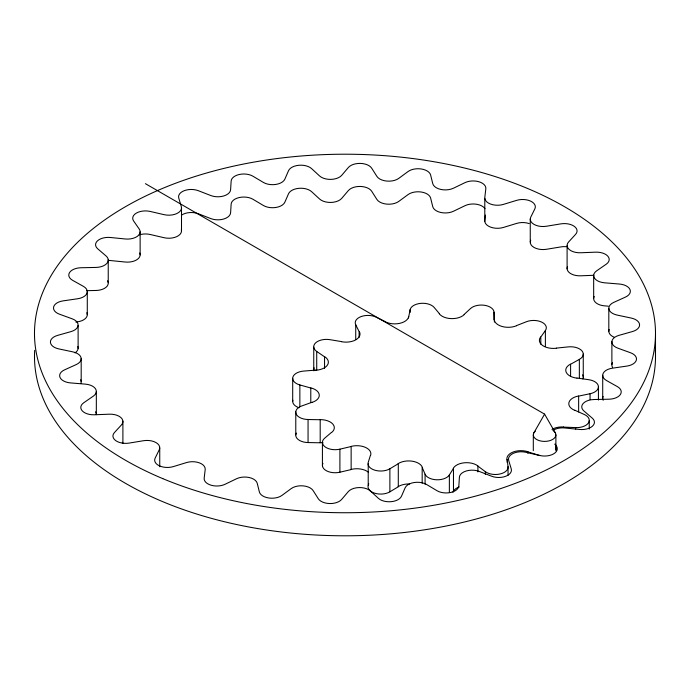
<?xml version="1.0" encoding="UTF-8"?>
<svg xmlns="http://www.w3.org/2000/svg" width="690" height="690" viewBox="0 0 690 690"><rect width="100%" height="100%" fill="white"/><g stroke="black" fill="none" stroke-linecap="round" stroke-linejoin="round"><path stroke-width="1.03" d="M485.441 215.064L484.803 220.472A12.696 7.331 0 0 0 490.555 227.122A12.696 7.331 0 0 0 503.415 227.45L516.698 223.388A12.705 7.331 0 0 1 529.17 223.586M439.444 313.717L434.148 307.412A12.705 7.331 0 0 0 420.736 303.367A12.705 7.331 0 0 0 410.136 309.612L408.48 317.995M370.358 455.504L368.219 462.404A12.705 7.331 0 0 0 374.955 470.235A12.705 7.331 0 0 0 389.885 468.777L398.294 463.723L398.294 486.769L389.885 491.823A12.705 7.331 0 0 1 374.955 493.281A12.705 7.331 0 0 1 368.219 485.45L368.219 463.844M368.219 485.45L368.753 483.725M533.836 432.906L544.6 414.138L145.4 183.669M449.363 492.246L449.363 474.962L453.477 468.363L453.477 491.418L452.968 492.237M516.448 325.637L526.487 321.704A12.705 7.331 0 0 1 541.616 322.066A12.705 7.331 0 0 1 545.385 330.536L540.805 337.022L540.805 344.224M464.137 314.468L470.537 308.516A12.705 7.331 0 0 1 484.613 305.299A12.705 7.331 0 0 1 494.023 312.147L494.411 322.032M331.416 432.457L324.602 438.254A12.705 7.331 0 0 0 325.24 446.991A12.705 7.331 0 0 0 339.903 449.164L351.141 446.525L351.141 469.571L339.903 472.21A12.705 7.331 0 0 1 326.603 470.865A12.705 7.331 0 0 1 322.929 463.361M556.364 348.114L568.31 346.88A12.705 7.331 0 0 1 581.868 350.77A12.705 7.331 0 0 1 579.35 359.387L570.596 364.242L570.596 375.765M312.078 402.253L301.772 405.953A12.705 7.331 0 0 0 296.2 414.086A12.705 7.331 0 0 0 308.059 419.511L320.195 419.744L320.195 442.79L308.059 442.557A12.705 7.331 0 0 1 296.312 433.104M576.995 378.034L588.786 379.707A12.705 7.331 0 0 1 598.428 386.443A12.705 7.331 0 0 1 590.053 393.731L578.643 396.103L578.643 411.956M75.857 322.066L77.685 321.799A12.696 7.331 0 0 0 86.828 312.743M315.684 370.125L303.66 371.082A12.705 7.331 0 0 0 292.853 377.197A12.705 7.331 0 0 0 299.857 384.951L310.785 388.004L310.785 402.408M593.771 275.293L580.652 275.81A12.696 7.331 0 0 1 567.413 266.849M86.638 290.671L96.031 290.473A12.696 7.331 0 0 0 107.571 280.77M563.54 427.101L575.641 427.61A12.705 7.331 0 0 0 588.423 422.927A12.705 7.331 0 0 0 584.352 414.509L574.77 410.205M608.287 306.162L604.569 305.86A12.696 7.331 0 0 1 594.228 296.433M341.619 341.619L329.967 339.67A12.705 7.331 0 0 0 315.779 342.723A12.705 7.331 0 0 0 316.719 351.443L316.719 370.168M539.865 455.521L525.918 452.286A12.696 7.331 0 0 0 513.188 453.39A12.696 7.331 0 0 0 508.668 460.342L511.247 468.898A12.705 7.331 0 0 1 505.658 476.307A12.705 7.331 0 0 1 491.651 476.238L479.179 471.399A12.696 7.331 0 0 0 466.328 470.959A12.696 7.331 0 0 0 459.402 477.221L458.85 485.889A12.705 7.331 0 0 1 450.708 492.47A12.705 7.331 0 0 1 437.037 490.728L426.575 484.492A12.696 7.331 0 0 0 414.173 482.517A12.696 7.331 0 0 0 405.142 487.813L401.477 496.231A12.705 7.331 0 0 1 391.144 501.682A12.705 7.331 0 0 1 378.396 498.335L370.409 490.987A12.696 7.331 0 0 0 358.99 487.563A12.696 7.331 0 0 0 348.252 491.659L341.636 499.448A12.705 7.331 0 0 1 329.561 503.545A12.705 7.331 0 0 1 318.297 498.741L313.131 490.599A12.696 7.331 0 0 0 303.195 485.872A12.696 7.331 0 0 0 291.214 488.589L281.934 495.42A12.705 7.331 0 0 1 268.652 497.973A12.705 7.331 0 0 1 259.371 491.927L257.249 483.336A12.696 7.331 0 0 0 249.228 477.523A12.696 7.331 0 0 0 236.532 478.748L225 484.311A12.705 7.331 0 0 1 211.088 485.217A12.705 7.331 0 0 1 204.18 478.187L205.197 469.528A12.696 7.331 0 0 0 199.445 462.878A12.696 7.331 0 0 0 186.585 462.55L173.302 466.613A12.705 7.331 0 0 1 159.364 465.828A12.705 7.331 0 0 1 155.147 458.117L159.261 449.777A12.696 7.331 0 0 0 156.026 442.583A12.696 7.331 0 0 0 143.563 440.712L129.108 443.092A12.705 7.331 0 0 1 115.765 440.651A12.705 7.331 0 0 1 114.402 432.604L121.44 424.937A12.696 7.331 0 0 0 120.862 417.51A12.696 7.331 0 0 0 109.348 414.19L94.358 414.776A12.705 7.331 0 0 1 82.179 410.791A12.705 7.331 0 0 1 83.749 402.762L93.383 396.103A12.696 7.331 0 0 0 95.496 388.772A12.696 7.331 0 0 0 85.431 384.14L70.552 382.916A12.705 7.331 0 0 1 60.073 377.551A12.705 7.331 0 0 1 64.506 369.883L76.331 364.527A12.696 7.331 0 0 0 81.04 357.61A12.696 7.331 0 0 0 72.864 351.874L58.745 348.89A12.705 7.331 0 0 1 50.43 342.387A12.705 7.331 0 0 1 57.52 335.418L71.018 331.597A12.696 7.331 0 0 0 78.117 325.404A12.696 7.331 0 0 0 72.183 318.806L59.452 314.192A12.705 7.331 0 0 1 53.656 306.834A12.705 7.331 0 0 1 63.109 300.866L77.685 298.753A12.696 7.331 0 0 0 86.854 293.543A12.696 7.331 0 0 0 83.43 286.376L72.631 280.338A12.705 7.331 0 0 1 69.621 272.447A12.705 7.331 0 0 1 81.006 267.746L96.031 267.427A12.696 7.331 0 0 0 106.872 263.425A12.696 7.331 0 0 0 106.105 256.007L97.721 248.805A12.705 7.331 0 0 1 97.609 240.724A12.705 7.331 0 0 1 110.443 237.489L125.252 238.982A12.696 7.331 0 0 0 137.301 236.377A12.696 7.331 0 0 0 139.216 229.028L133.618 220.972A12.705 7.331 0 0 1 136.422 213.055A12.705 7.331 0 0 1 150.135 211.433L164.082 214.668A12.696 7.331 0 0 0 176.812 213.564A12.696 7.331 0 0 0 181.332 206.603L178.753 198.056A12.705 7.331 0 0 1 184.342 190.647A12.705 7.331 0 0 1 198.349 190.707L210.821 195.546A12.696 7.331 0 0 0 223.672 195.995A12.696 7.331 0 0 0 230.598 189.733L231.15 181.065A12.705 7.331 0 0 1 239.292 174.484A12.705 7.331 0 0 1 252.963 176.226L263.425 182.453A12.696 7.331 0 0 0 275.828 184.437A12.696 7.331 0 0 0 284.858 179.141L288.524 170.723A12.705 7.331 0 0 1 298.856 165.272A12.705 7.331 0 0 1 311.604 168.619L319.591 175.967A12.696 7.331 0 0 0 331.01 179.391A12.696 7.331 0 0 0 341.748 175.295L348.364 167.506A12.705 7.331 0 0 1 360.439 163.409A12.705 7.331 0 0 1 371.703 168.213L376.869 176.355A12.696 7.331 0 0 0 386.805 181.082A12.696 7.331 0 0 0 398.786 178.365L408.066 171.534A12.705 7.331 0 0 1 421.349 168.981A12.705 7.331 0 0 1 430.629 175.027L432.751 183.618A12.696 7.331 0 0 0 440.772 189.431A12.696 7.331 0 0 0 453.468 188.206L465 182.643A12.705 7.331 0 0 1 478.912 181.737A12.705 7.331 0 0 1 485.82 188.767L484.803 197.426A12.696 7.331 0 0 0 490.555 204.067A12.696 7.331 0 0 0 503.415 204.404L516.698 200.342A12.705 7.331 0 0 1 530.636 201.126A12.705 7.331 0 0 1 534.854 208.837L530.739 217.178A12.696 7.331 0 0 0 533.974 224.371A12.696 7.331 0 0 0 546.437 226.242L560.892 223.862A12.705 7.331 0 0 1 574.235 226.303A12.705 7.331 0 0 1 575.598 234.35L568.56 242.018A12.696 7.331 0 0 0 569.138 249.444A12.696 7.331 0 0 0 580.652 252.764L595.643 252.169A12.705 7.331 0 0 1 607.821 256.163A12.705 7.331 0 0 1 606.251 264.192L596.617 270.851A12.696 7.331 0 0 0 594.504 278.182A12.696 7.331 0 0 0 604.569 282.814L619.448 284.038A12.705 7.331 0 0 1 629.927 289.395A12.705 7.331 0 0 1 625.494 297.071L613.669 302.427A12.696 7.331 0 0 0 608.96 309.336A12.696 7.331 0 0 0 617.136 315.08L631.255 318.064A12.705 7.331 0 0 1 639.57 324.567A12.705 7.331 0 0 1 632.48 331.536L618.982 335.349A12.696 7.331 0 0 0 611.883 341.55L611.883 364.596M385.399 321.669L376.119 317.15A12.705 7.331 0 0 0 361.008 316.606A12.705 7.331 0 0 0 355.73 324.792L355.73 339.204M316.719 351.443L324.55 356.799L324.55 368.322M507.167 462.524L507.167 459.643L508.047 466.638A12.705 7.331 0 0 1 499.931 474.013A12.705 7.331 0 0 1 485.346 471.667L477.903 466.13L477.903 471.9M555.079 444.481L555.795 445.257L555.795 449.578M554.984 443.963L556.382 445.982M544.6 414.138L555.424 433.035M355.73 324.792L359.102 331.528L359.102 337.289M425.083 484.302L425.083 474.22L422.177 467.423L422.177 483.267M655.5 333.477L655.5 356.523M608.813 308.396L608.813 331.45M602.715 375.3L602.715 398.354M598.428 386.443L598.428 400.062M593.667 275.345L593.667 298.39M590.053 393.731L590.053 399.493M589.243 420.702L589.243 429.085M583.257 354.117L583.257 377.163M579.35 359.387L579.35 378.12M575.641 427.61L575.641 429.051M567.102 245.769L567.102 268.824M555.89 434.881L555.89 450.691M545.385 330.536L545.385 346.38M533.31 434.881L533.31 450.691M530.256 219.066L530.256 242.112M527.902 453.313L527.902 451.872L538.605 455.176A12.705 7.331 0 0 0 553.578 453.899A12.705 7.331 0 0 0 555.795 445.257M508.047 466.638L508.047 475.281M494.023 312.147L494.023 319.349M485.346 471.667L485.346 474.548M484.794 198.366L484.794 221.412M410.136 309.612L410.136 312.492M389.885 468.777L389.885 491.823M339.903 449.164L339.903 472.21M322.42 442.687L322.42 465.733M313.752 347.173L313.752 370.22M308.059 419.511L308.059 442.557M299.857 384.951L299.857 406.557M295.786 411.827L295.786 434.873M292.698 378.31L292.698 401.364M181.505 207.543L181.505 230.589M159.744 447.888L159.744 466.742M140.13 231.857L140.13 254.903M122.898 421.176L122.898 443.178M108.235 259.656L108.235 282.702M96.333 391.61L96.333 414.656A12.696 7.331 0 0 0 95.496 411.818M87.285 291.646L87.285 314.7M81.187 358.55L81.187 381.605M78.117 325.404L78.117 348.45M655.319 350.348A310.5 179.262 0 0 1 345 535.794A310.5 179.262 0 0 1 34.681 350.348M108.675 260.432A12.705 7.331 0 0 1 110.443 260.544L125.252 262.028A12.696 7.331 0 0 0 139.734 252.971M139.311 234.85A12.705 7.331 0 0 1 150.135 234.479L164.082 237.714A12.696 7.331 0 0 0 176.812 236.61A12.696 7.331 0 0 0 181.332 229.658M181.625 215.073A12.705 7.331 0 0 1 198.349 213.762L210.821 218.601A12.696 7.331 0 0 0 223.672 219.041A12.696 7.331 0 0 0 230.598 212.779L231.15 204.111A12.705 7.331 0 0 1 239.292 197.53A12.705 7.331 0 0 1 252.963 199.272L263.425 205.508A12.696 7.331 0 0 0 275.828 207.483A12.696 7.331 0 0 0 284.858 202.187L288.524 193.769A12.705 7.331 0 0 1 298.856 188.318A12.705 7.331 0 0 1 311.604 191.665L319.591 199.013A12.696 7.331 0 0 0 331.01 202.437A12.696 7.331 0 0 0 341.748 198.341L348.364 190.552A12.705 7.331 0 0 1 360.439 186.455A12.705 7.331 0 0 1 371.703 191.259L376.869 199.401A12.696 7.331 0 0 0 386.805 204.128A12.696 7.331 0 0 0 398.786 201.411L408.066 194.58A12.705 7.331 0 0 1 421.349 192.027A12.705 7.331 0 0 1 430.629 198.073L432.751 206.664A12.696 7.331 0 0 0 440.772 212.477A12.696 7.331 0 0 0 453.468 211.252L465 205.689A12.705 7.331 0 0 1 485.01 208.691M530.739 240.224A12.696 7.331 0 0 0 533.974 247.417A12.696 7.331 0 0 0 546.437 249.288L560.892 246.908A12.705 7.331 0 0 1 566.343 246.718M614.212 337.238A12.696 7.331 0 0 1 609.167 329.51M612.608 367.451A12.696 7.331 0 0 1 612.487 362.724M603.172 400.312A12.696 7.331 0 0 1 603.146 396.457M122.285 442.281A12.696 7.331 0 0 1 122.708 443.239M80.678 379.741A12.696 7.331 0 0 1 80.834 383.537M77.858 346.544A12.696 7.331 0 0 1 74.986 352.901M611.883 341.55A12.696 7.331 0 0 0 617.817 348.148L630.548 352.763A12.705 7.331 0 0 1 636.344 360.12A12.705 7.331 0 0 1 626.891 366.079L612.315 368.201A12.696 7.331 0 0 0 603.146 373.411A12.696 7.331 0 0 0 606.57 380.57L617.369 386.616A12.705 7.331 0 0 1 620.379 394.507A12.705 7.331 0 0 1 608.994 399.208L593.969 399.527A12.696 7.331 0 0 0 583.128 403.529A12.696 7.331 0 0 0 583.895 410.947L592.279 418.149A12.705 7.331 0 0 1 592.391 426.23A12.705 7.331 0 0 1 579.557 429.456L564.748 427.973A12.696 7.331 0 0 0 553.803 429.887M552.932 430.482A11.29 6.521 0 0 1 552.828 439.349A11.29 6.521 0 0 1 537.51 439.961A11.29 6.521 0 0 1 535.293 431.19M576.952 378.155A14.033 8.107 0 0 1 566.223 372.315A14.033 8.107 0 0 1 570.466 364.156M582.61 374.851A12.705 7.331 0 0 1 582.86 378.957M556.416 348.243A14.033 8.107 0 0 1 542.495 345.423A14.033 8.107 0 0 1 540.624 336.979M516.568 325.732A14.033 8.107 0 0 1 501.872 326.43A14.033 8.107 0 0 1 494.213 319.151M464.318 314.528A14.033 8.107 0 0 1 451.381 318.616A14.033 8.107 0 0 1 439.254 313.769M408.696 316.563A14.033 8.107 0 0 1 399.752 323.343A14.033 8.107 0 0 1 385.262 321.756M359.309 331.485A14.033 8.107 0 0 1 355.911 339.773A14.033 8.107 0 0 1 341.559 341.731M313.864 370.823A12.705 7.331 0 0 1 314.174 367.839M324.705 356.713A14.033 8.107 0 0 1 327.44 365.088A14.033 8.107 0 0 1 315.71 370.245M299.02 407.738A12.705 7.331 0 0 1 292.853 400.252M310.871 387.892A14.033 8.107 0 0 1 319.263 394.887A14.033 8.107 0 0 1 312.182 402.365M320.186 442.661A14.033 8.107 0 0 1 323.084 442.825M320.186 419.615A14.033 8.107 0 0 1 332.796 424.04A14.033 8.107 0 0 1 331.579 432.527M351.055 469.459A14.033 8.107 0 0 1 368.244 472.107M351.055 446.413A14.033 8.107 0 0 1 365.683 447.491A14.033 8.107 0 0 1 370.565 455.529M398.13 486.692A14.033 8.107 0 0 1 409.524 483.983M398.13 463.645A14.033 8.107 0 0 1 412.258 461.196A14.033 8.107 0 0 1 422.375 467.397M449.363 474.962A12.705 7.331 0 0 1 436.744 479.791A12.705 7.331 0 0 1 425.083 474.22M453.278 491.375A14.033 8.107 0 0 1 459.186 486.968M453.278 468.329A14.033 8.107 0 0 1 464.456 462.774A14.033 8.107 0 0 1 478.067 466.061M506.952 459.661A14.033 8.107 0 0 1 513.257 451.959A14.033 8.107 0 0 1 528.005 451.769M551.957 429.37A14.033 8.107 0 0 1 563.558 426.981M574.649 410.309A14.033 8.107 0 0 1 568.957 402.451A14.033 8.107 0 0 1 578.574 395.991M162.805 478.636A310.5 179.262 0 0 0 653.835 351.986A310.5 179.262 0 0 0 218.351 169.8A310.5 179.262 0 0 0 162.805 478.636"/></g></svg>
